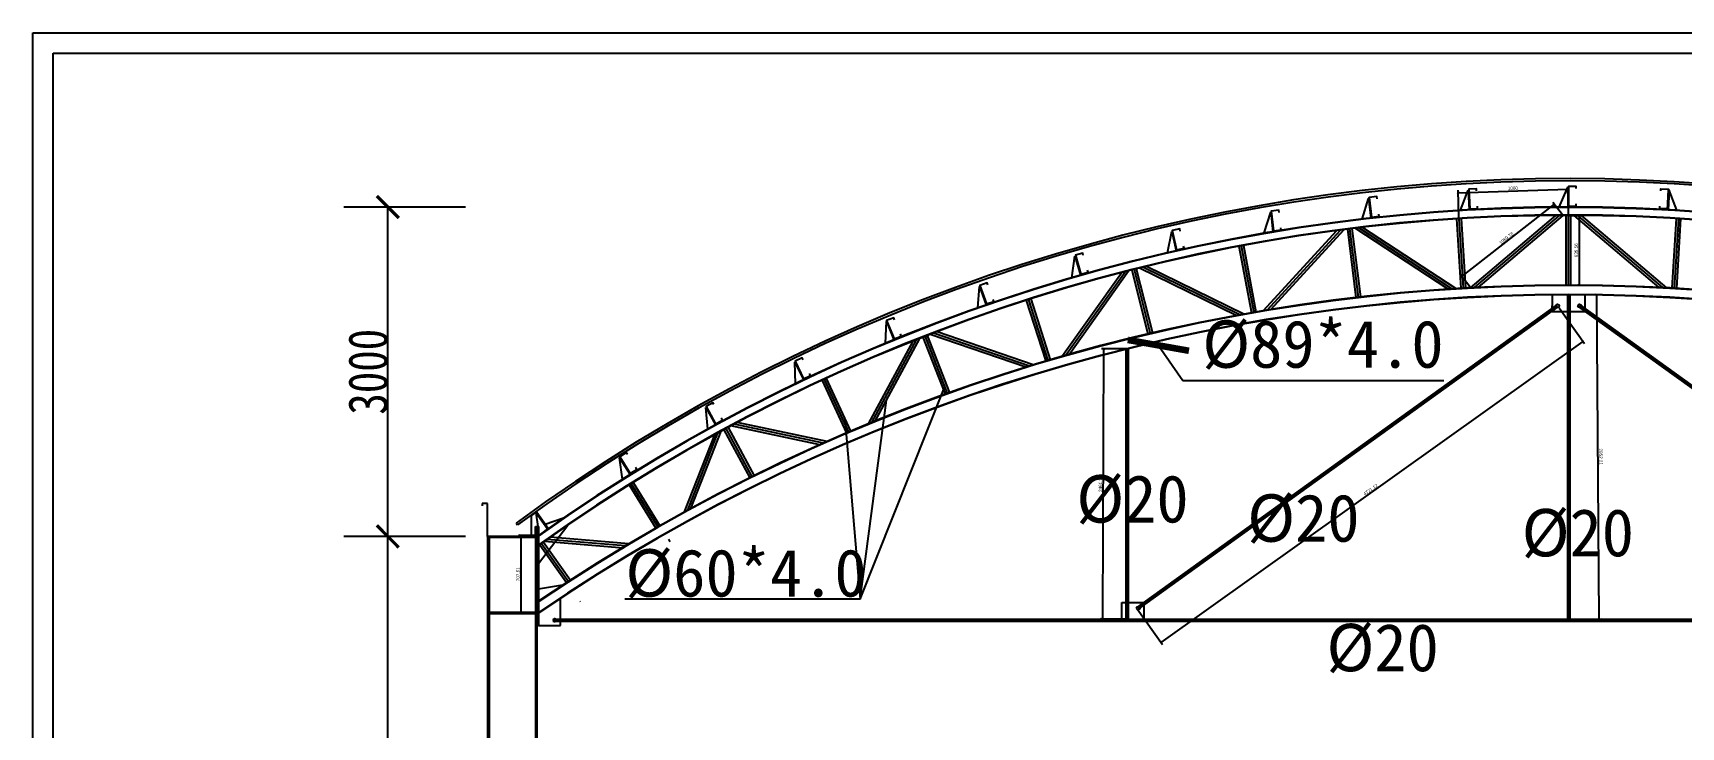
# Model space of a CAD drawing. Header units: millimetres. Extents: x 92079 to 624077, y -488988 to -181668.
# Drawn here: x 92079 to 107095, y -358439 to -352119 of the extents above; entities that cross this region are included whole.
import ezdxf

# ---------------------------------------------------------------- set-up
doc = ezdxf.new("R2010")
doc.units = ezdxf.units.MM
doc.header["$PDMODE"] = 1
doc.layers.add('PUB_TEXT', color=7, linetype='Continuous')
doc.layers.add('粗线', color=7, linetype='Continuous')
doc.styles.add('H1', font='')
doc.styles.get("Standard").update_dxf_attribs({"font": 'qlctxt.shx', "bigfont": 'qlchzt.shx'})
doc.styles.add('仿宋', font='', dxfattribs={"width": 0.8})
doc.styles.get('H1').set_extended_font_data('SimSun')
doc.styles.get('仿宋').set_extended_font_data('FangSong_GB2312')
doc.dimstyles.new('副本 ISO-25', dxfattribs={"dimtxt": 250, "dimasz": 400, "dimexe": 400, "dimexo": 200, "dimgap": 0.3, "dimtad": 1, "dimtoh": 1, "dimdec": 0, "dimtxsty": '仿宋', "dimblk": 'ARCHTICK', "dimcen": 25, "dimaunit": 1, "dimadec": 3, "dimazin": 0, "dimtfac": 1, "dimtdec": 0, "dimtmove": 0, "dimatfit": 3, "dimldrblk": 'ARCHTICK', "dimfxl": 1, "dimarcsym": 0})
doc.dimstyles.new('大样图Standard', dxfattribs={"dimscale": 120, "dimtxt": 0.25, "dimasz": 0.18, "dimexe": 0.18, "dimexo": 0.0625, "dimgap": 0.09, "dimtad": 1, "dimdsep": 46, "dimtxsty": 'Standard', "dimblk": 'ARCHTICK', "dimcen": 0.09, "dimadec": 0, "dimazin": 0, "dimtfac": 1, "dimtofl": 0, "dimtmove": 0, "dimatfit": 3, "dimfxl": 1, "dimtolj": 1, "dimtzin": 0, "dimarcsym": 0})

# ---------------------------------------------------------------- blocks, each defined once
blk = doc.blocks.new('_ArchTick')
at = {"color": 0, "linetype": 'ByBlock', "const_width": 0.15}
blk.add_lwpolyline([(-0.5, -0.5), (0.5, 0.5)], dxfattribs=at)
blk = doc.blocks.new('*D528')
at = {"layer": 'Defpoints', "color": 0}
for p in [(95312, -356704), (96221, -356704), (96221, -366704)]:
    blk.add_point(p, dxfattribs=at)
at = {"layer": '粗线', "color": 0, "lineweight": -2}
for p, q in [((96021, -356704), (94912, -356704)), ((95312, -366704), (95312, -356704)), ((96021, -366704), (94912, -366704))]:
    blk.add_line(p, q, dxfattribs=at)
at = {"layer": '粗线', "color": 0, "lineweight": -2, "xscale": 200, "yscale": 200, "zscale": 200}
for p, rotation in [((95312, -356704), 90), ((95312, -366704), 270)]:
    blk.add_blockref('_ArchTick', p, dxfattribs=dict(at, rotation=rotation))
at = {"layer": '粗线', "color": 0, "insert": (95133, -361704), "char_height": 359, "attachment_point": 5, "rotation": 90, "style": '仿宋'}
blk.add_mtext('10000', dxfattribs=at)
blk = doc.blocks.new('*D527')
at = {"layer": 'Defpoints', "color": 0}
for p in [(95312, -353704), (96221, -353704), (96221, -356704)]:
    blk.add_point(p, dxfattribs=at)
at = {"layer": '粗线', "color": 0, "lineweight": -2}
for p, q in [((96021, -353704), (94912, -353704)), ((95312, -356704), (95312, -353704)), ((96021, -356704), (94912, -356704))]:
    blk.add_line(p, q, dxfattribs=at)
at = {"layer": '粗线', "color": 0, "lineweight": -2, "xscale": 200, "yscale": 200, "zscale": 200}
for p, rotation in [((95312, -353704), 90), ((95312, -356704), 270)]:
    blk.add_blockref('_ArchTick', p, dxfattribs=dict(at, rotation=rotation))
at = {"layer": '粗线', "color": 0, "insert": (95133, -355204), "char_height": 359, "attachment_point": 5, "rotation": 90, "style": '仿宋'}
blk.add_mtext('3000', dxfattribs=at)
blk = doc.blocks.new('*D534')
at = {"layer": 'Defpoints', "color": 0}
for p in [(96685, -356694), (96524, -357402), (96685, -357402)]:
    blk.add_point(p, dxfattribs=at)
at = {"layer": '粗线', "color": 0, "lineweight": -2}
for p, q in [((96678, -356694), (96502, -356694)), ((96524, -356694), (96524, -357402)), ((96678, -357402), (96502, -357402))]:
    blk.add_line(p, q, dxfattribs=at)
at = {"layer": '粗线', "color": 0, "lineweight": -2, "xscale": 21.6, "yscale": 21.6, "zscale": 21.6}
for p, rotation in [((96524, -356694), 90), ((96524, -357402), 270)]:
    blk.add_blockref('_ArchTick', p, dxfattribs=dict(at, rotation=rotation))
at = {"layer": '粗线', "color": 0, "insert": (96498, -357048), "char_height": 30, "attachment_point": 5, "rotation": 90}
blk.add_mtext('\\A1;707.61', dxfattribs=at)
blk = doc.blocks.new('*D554')
at = {"layer": 'Defpoints', "color": 0}
for p in [(106071, -353780), (106071, -354416), (106166, -354416)]:
    blk.add_point(p, dxfattribs=at)
at = {"layer": '粗线', "color": 0, "lineweight": -2}
for p, q in [((106079, -353780), (106187, -353780)), ((106166, -353780), (106166, -354416)), ((106079, -354416), (106187, -354416))]:
    blk.add_line(p, q, dxfattribs=at)
at = {"layer": '粗线', "color": 0, "lineweight": -2, "xscale": 21.6, "yscale": 21.6, "zscale": 21.6}
for p, rotation in [((106166, -353780), 90), ((106166, -354416), 270)]:
    blk.add_blockref('_ArchTick', p, dxfattribs=dict(at, rotation=rotation))
at = {"layer": '粗线', "color": 0, "insert": (106140, -354098), "char_height": 30, "attachment_point": 5, "rotation": 90}
blk.add_mtext('\\A1;635.56', dxfattribs=at)
blk = doc.blocks.new('*D555')
at = {"layer": 'Defpoints', "color": 0}
for p in [(106064, -353543), (106071, -353780), (105072, -353811)]:
    blk.add_point(p, dxfattribs=at)
at = {"layer": '粗线', "color": 0, "lineweight": -2}
for p, q in [((105064, -353574), (106064, -353543)), ((105072, -353803), (105064, -353552)), ((106071, -353773), (106063, -353521))]:
    blk.add_line(p, q, dxfattribs=at)
at = {"layer": '粗线', "color": 0, "lineweight": -2, "xscale": 21.6, "yscale": 21.6, "zscale": 21.6}
for p, rotation in [((105064, -353574), 181.7740733850269), ((106064, -353543), 1.774073385026833)]:
    blk.add_blockref('_ArchTick', p, dxfattribs=dict(at, rotation=rotation))
at = {"layer": '粗线', "color": 0, "insert": (105563, -353533), "char_height": 30, "attachment_point": 5, "rotation": 1.7741}
blk.add_mtext('\\A1;1000', dxfattribs=at)
blk = doc.blocks.new('*D556')
at = {"layer": 'Defpoints', "color": 0}
for p in [(105941, -353679), (106020, -353780), (105178, -354439)]:
    blk.add_point(p, dxfattribs=at)
at = {"layer": '粗线', "color": 0, "lineweight": -2}
for p, q in [((105098, -354338), (105941, -353679)), ((106016, -353774), (105928, -353662)), ((105173, -354434), (105085, -354321))]:
    blk.add_line(p, q, dxfattribs=at)
at = {"layer": '粗线', "color": 0, "lineweight": -2, "xscale": 21.6, "yscale": 21.6, "zscale": 21.6}
for p, rotation in [((105941, -353679), 38.04866219376152), ((105098, -354338), 218.0486621937615)]:
    blk.add_blockref('_ArchTick', p, dxfattribs=dict(at, rotation=rotation))
at = {"layer": '粗线', "color": 0, "insert": (105504, -353988), "char_height": 30, "attachment_point": 5, "rotation": 38.0487}
blk.add_mtext('\\A1;1069.78', dxfattribs=at)
blk = doc.blocks.new('*D557')
at = {"layer": 'Defpoints', "color": 0}
for p in [(105980, -354616), (106203, -354929), (102135, -357356)]:
    blk.add_point(p, dxfattribs=at)
at = {"layer": '粗线', "color": 0, "lineweight": -2}
for p, q in [((105984, -354622), (106216, -354947)), ((102358, -357669), (106203, -354929)), ((102140, -357362), (102371, -357687))]:
    blk.add_line(p, q, dxfattribs=at)
at = {"layer": '粗线', "color": 0, "lineweight": -2, "xscale": 21.6, "yscale": 21.6, "zscale": 21.6}
for p, rotation in [((106203, -354929), 35.47554316676828), ((102358, -357669), 215.4755431667683)]:
    blk.add_blockref('_ArchTick', p, dxfattribs=dict(at, rotation=rotation))
at = {"layer": '粗线', "color": 0, "insert": (104266, -356278), "char_height": 30, "attachment_point": 5, "rotation": 35.4755}
blk.add_mtext('\\A1;4721.12', dxfattribs=at)
blk = doc.blocks.new('*D558')
at = {"layer": 'Defpoints', "color": 0}
for p in [(106061, -354504), (106329, -354502), (106081, -357456)]:
    blk.add_point(p, dxfattribs=at)
at = {"layer": '粗线', "color": 0, "lineweight": -2}
for p, q in [((106069, -354504), (106350, -354502)), ((106349, -357454), (106329, -354502)), ((106089, -357456), (106370, -357454))]:
    blk.add_line(p, q, dxfattribs=at)
at = {"layer": '粗线', "color": 0, "lineweight": -2, "xscale": 21.6, "yscale": 21.6, "zscale": 21.6}
for p, rotation in [((106329, -354502), 90.38815820913834), ((106349, -357454), 270.3881582091383)]:
    blk.add_blockref('_ArchTick', p, dxfattribs=dict(at, rotation=rotation))
at = {"layer": '粗线', "color": 0, "insert": (106365, -355978), "char_height": 30, "attachment_point": 5, "rotation": 270.3882}
blk.add_mtext('\\A1;2952.21', dxfattribs=at)
blk = doc.blocks.new('*D559')
at = {"layer": 'Defpoints', "color": 0}
for p in [(101836, -354994), (102060, -354995), (102050, -357456)]:
    blk.add_point(p, dxfattribs=at)
at = {"layer": '粗线', "color": 0, "lineweight": -2}
for p, q in [((102053, -354995), (101815, -354994)), ((101826, -357455), (101836, -354994)), ((102043, -357456), (101805, -357455))]:
    blk.add_line(p, q, dxfattribs=at)
at = {"layer": '粗线', "color": 0, "lineweight": -2, "xscale": 21.6, "yscale": 21.6, "zscale": 21.6}
for p, rotation in [((101836, -354994), 89.76721826401032), ((101826, -357455), 269.7672182640103)]:
    blk.add_blockref('_ArchTick', p, dxfattribs=dict(at, rotation=rotation))
at = {"layer": '粗线', "color": 0, "insert": (101805, -356224), "char_height": 30, "attachment_point": 5, "rotation": 89.7672}
blk.add_mtext('\\A1;2461.36', dxfattribs=at)

msp = doc.modelspace()

# ---------------------------------------------------------------- linework, layer by layer
for p, q in [((102556.145, -355283.054), (104935.037, -355283.054)), ((99615.248, -357275.416), (100384.89, -355346.091)), ((99615.248, -357275.416), (99855.458, -355463.373)), ((99475.065, -355629.305), (99615.248, -357275.416)), ((99615.248, -357275.416), (97473.234, -357275.416))]:
    msp.add_line(p, q)
at = {"layer": '粗线', "color": 7}
for p, q in [((104189.374, -353813.429), (104248.564, -353625.582)), ((104254.526, -353624.908), (104248.564, -353625.582)), ((104248.564, -353625.582), (104268.867, -353804.435)), ((104274.764, -353803.766), (104254.526, -353624.908)), ((105085.837, -353733.525), (105156.111, -353549.538)), ((105162.103, -353549.22), (105156.111, -353549.538)), ((105156.111, -353549.538), (105165.724, -353729.282)), ((105171.65, -353728.966), (105162.103, -353549.22)), ((105985.37, -353704.008), (106065.304, -353524.007)), ((106071.304, -353524.007), (106065.304, -353524.007)), ((106065.304, -353524.007), (106065.37, -353704.008)), ((106071.304, -353704.007), (106071.304, -353524.007)), ((106970.958, -353728.966), (106980.505, -353549.22)), ((106986.496, -353549.538), (106976.883, -353729.282)), ((106980.505, -353549.22), (106986.496, -353549.538)), ((107056.771, -353733.525), (106986.496, -353549.538)), ((103298.015, -353937.84), (103357.205, -353749.993)), ((103363.167, -353749.318), (103357.205, -353749.993)), ((103357.205, -353749.993), (103377.508, -353928.845)), ((103383.404, -353928.177), (103363.167, -353749.318)), ((105165.724, -353729.282), (105085.837, -353733.525)), ((105177.688, -354439.429), (105954.791, -353780.428)), ((105212.296, -354437.615), (105987.499, -353780.225)), ((105246.814, -354435.877), (106020.129, -353780.088)), ((106065.37, -353704.008), (105985.37, -353704.008)), ((106050.304, -353708.021), (106050.304, -353704.007)), ((106050.304, -354415.576), (106050.304, -353776.021)), ((106071.304, -353708.007), (106071.304, -353704.007)), ((106071.304, -354415.563), (106071.304, -353776.007)), ((106092.304, -353708.021), (106092.304, -353704.007)), ((106092.304, -354415.576), (106092.304, -353776.021)), ((106895.794, -354435.877), (106122.478, -353780.088)), ((106930.312, -354437.615), (106155.108, -353780.225)), ((106964.92, -354439.429), (106187.816, -353780.428)), ((106976.883, -353729.282), (107056.771, -353733.525)), ((102416.437, -354120.51), (102455.303, -353927.431)), ((102461.16, -353926.126), (102455.303, -353927.431)), ((102455.303, -353927.431), (102494.521, -354103.108)), ((102500.313, -354101.816), (102461.16, -353926.126)), ((103289.336, -354648.319), (103960.526, -353918.533)), ((103377.508, -353928.845), (103298.015, -353937.84)), ((103323.061, -354642.672), (103992.959, -353914.291)), ((103354.344, -354639.679), (104025.322, -353910.125)), ((104055.255, -353906.317), (104132.672, -354528.185)), ((104076.094, -353903.723), (104153.533, -354525.766)), ((104096.933, -353901.128), (104174.397, -354523.373)), ((104973.576, -354451.59), (104126.887, -353897.481)), ((105008.477, -354449.333), (104159.284, -353893.585)), ((104268.867, -353804.435), (104189.374, -353813.429)), ((105043.481, -354447.143), (104191.766, -353889.746)), ((105050.823, -353812.265), (105090.016, -354444.346)), ((105071.783, -353810.966), (105110.981, -354443.128)), ((105092.743, -353809.666), (105131.948, -354441.937)), ((107049.865, -353809.666), (107010.66, -354441.937)), ((107070.824, -353810.966), (107031.627, -354443.128)), ((107091.784, -353812.265), (107052.591, -354444.346)), ((103067.416, -354061.801), (103181.146, -354666.915)), ((103088.055, -354057.922), (103201.835, -354663.303)), ((103108.693, -354054.043), (103222.528, -354659.716)), ((101545.589, -354347.789), (101572.925, -354152.744)), ((101578.694, -354151.094), (101572.925, -354152.744)), ((101572.925, -354152.744), (101622.503, -354325.783)), ((101628.208, -354324.149), (101578.694, -354151.094)), ((102494.521, -354103.108), (102416.437, -354120.51)), ((101454.298, -355064.783), (101998.599, -354301.947)), ((101486.704, -355055.521), (102030.259, -354293.731)), ((101519.048, -355046.347), (102061.859, -354285.599)), ((101622.503, -354325.783), (101545.589, -354347.789)), ((102091.093, -354278.122), (102238.312, -354860.245)), ((102111.452, -354272.973), (102258.761, -354855.449)), ((102131.811, -354267.824), (102279.215, -354850.679)), ((103041.602, -354691.982), (102161.084, -354260.504)), ((103076.353, -354685.625), (102192.751, -354252.636)), ((103111.218, -354679.324), (102224.511, -354244.814)), ((100688.688, -354622.958), (100704.488, -354426.641)), ((100710.149, -354424.654), (100704.488, -354426.641)), ((100704.488, -354426.641), (100764.172, -354596.459)), ((100769.771, -354594.493), (100710.149, -354424.654)), ((101170.031, -354541.652), (101347.335, -355095.856)), ((106071.304, -354504.022), (105921.304, -354504.022)), ((105921.304, -354504.022), (105921.304, -354654.022)), ((106061.304, -354504.022), (106061.304, -357476.163)), ((106071.304, -354504.007), (106071.304, -354500.007)), ((106071.304, -354504.022), (106071.304, -357476.163)), ((106081.304, -354504.022), (106081.304, -357476.163)), ((106221.304, -354654.022), (106221.304, -354504.022)), ((100764.172, -354596.459), (100688.688, -354622.958)), ((101130.028, -354554.45), (101307.046, -355107.761)), ((101150.03, -354548.051), (101327.186, -355101.796)), ((102144.459, -357348.049), (105965.459, -354595.907)), ((102150.304, -357356.163), (105971.304, -354604.022)), ((102156.148, -357364.278), (105977.148, -354612.136)), ((105921.304, -354654.022), (105921.304, -354604.022)), ((105921.304, -354654.022), (106221.304, -354654.022)), ((109986.459, -357364.278), (106165.459, -354612.136)), ((109992.304, -357356.163), (106171.304, -354604.022)), ((109998.148, -357348.049), (106177.148, -354595.907)), ((106221.304, -354654.022), (106221.304, -354604.022)), ((99847.947, -354944.161), (99854.746, -354747.327)), ((99860.31, -354745.082), (99854.746, -354747.327)), ((99854.746, -354747.327), (99922.139, -354914.235)), ((99927.642, -354912.015), (99860.31, -354745.082)), ((101192.673, -355142.156), (100316.189, -354840.191)), ((99691.071, -355678.974), (100099.065, -354924.795)), ((99721.774, -355666.354), (100129.468, -354912.731)), ((99752.428, -355653.825), (100159.822, -354900.757)), ((99922.139, -354914.235), (99847.947, -354944.161)), ((100187.908, -354889.726), (100390.22, -355408.929)), ((100207.475, -354882.101), (100409.985, -355401.813)), ((100227.042, -354874.477), (100429.76, -355394.721)), ((101124.485, -355163.087), (100255.187, -354863.597)), ((101158.518, -355152.601), (100285.639, -354851.877)), ((99026.888, -355113.289), (99021.473, -355115.873)), ((99021.473, -355115.873), (99099.059, -355278.295)), ((99026.859, -355312.751), (99021.473, -355115.873)), ((99104.414, -355275.738), (99026.888, -355113.289)), ((102040.304, -357476.163), (102040.304, -354999.801)), ((102050.304, -357476.163), (102050.304, -354997.31)), ((102060.304, -357476.163), (102060.304, -354994.825)), ((99099.059, -355278.295), (99026.859, -355312.751)), ((99268.342, -355282.664), (99490.707, -355763.09)), ((99287.4, -355273.844), (99510.03, -355754.844)), ((99306.457, -355265.023), (99529.365, -355746.622)), ((98216.54, -355526.459), (98211.271, -355529.329)), ((98211.271, -355529.329), (98297.406, -355687.383)), ((98227.146, -355725.639), (98211.271, -355529.329)), ((98302.617, -355684.544), (98216.54, -355526.459)), ((98297.406, -355687.383), (98227.146, -355725.639)), ((98374.857, -355731.759), (98611.373, -356169.457)), ((98393.332, -355721.776), (98630.19, -356160.106)), ((98411.807, -355711.793), (98649.019, -356150.778)), ((99249.201, -355868.583), (98438.393, -355697.519)), ((99281.922, -355854.024), (98467.164, -355682.127)), ((99314.771, -355839.492), (98496.036, -355666.756)), ((98016.748, -356480.441), (98291.028, -355777.535)), ((98045.415, -356464.746), (98319.707, -355761.808)), ((98074.045, -356449.142), (98348.349, -355746.176)), ((97429.31, -355984.542), (97424.222, -355987.722)), ((97424.222, -355987.722), (97519.688, -356140.322)), ((97451.851, -356182.726), (97424.222, -355987.722)), ((97524.719, -356137.175), (97429.31, -355984.542)), ((97519.688, -356140.322), (97451.851, -356182.726)), ((97510.878, -356235.289), (97755.08, -356627.107)), ((97528.7, -356224.181), (97773.326, -356616.68)), ((97546.522, -356213.073), (97791.585, -356606.275)), ((96221.304, -356404.007), (96171.304, -356404.007)), ((96171.304, -356404.007), (96171.304, -356424.007)), ((96221.304, -356704.007), (96221.304, -356404.007)), ((96621.304, -356509.445), (96663.698, -356482.935)), ((96663.698, -356482.935), (96675.23, -356499.276)), ((96669.52, -356485.038), (96664.613, -356488.491)), ((96664.613, -356488.491), (96768.261, -356635.655)), ((96682.43, -356614.007), (96664.613, -356488.491)), ((96773.113, -356632.239), (96669.52, -356485.038)), ((96480.738, -356582.978), (96492.559, -356599.111)), ((96621.304, -356704.007), (96621.304, -356509.445)), ((96657.304, -356704.007), (96657.304, -356614.007)), ((96657.304, -356614.007), (96677.304, -356614.007)), ((96657.304, -356614.007), (96657.304, -357788.665)), ((96671.304, -356704.007), (96671.304, -356614.007)), ((96671.304, -356614.007), (96671.304, -357788.665)), ((96677.304, -356614.007), (96685.304, -356614.007)), ((96685.304, -356950.293), (96952.089, -356600.86)), ((96685.304, -356614.007), (96685.304, -357516.163)), ((96768.261, -356635.655), (96702.838, -356681.697)), ((96745.654, -356593.22), (96912.827, -356535.637)), ((96671.304, -356704.007), (96221.304, -356704.007)), ((96221.304, -356704.007), (96221.304, -366704.007)), ((96221.304, -356704.007), (96621.304, -356704.007)), ((96671.304, -356714.007), (96221.304, -356714.007)), ((96235.304, -356704.007), (96235.304, -366704.007)), ((96657.304, -356704.007), (96657.304, -366704.007)), ((96685.304, -356694.069), (96685.304, -357294.069)), ((96696.386, -356779.423), (96941.405, -357124.086)), ((96702.838, -356681.697), (96702.831, -356681.658)), ((96713.502, -356767.256), (96959.03, -357112.635)), ((96730.618, -356755.088), (96976.671, -357101.205)), ((97458.538, -356810.173), (96738.536, -356749.495)), ((97475.799, -356790.554), (96765.186, -356730.667)), ((97506.741, -356772.087), (96791.938, -356711.847)), ((97868.552, -356729.766), (97882.394, -356751.975)), ((96685.304, -357181.057), (96904.663, -357144.667)), ((96885.304, -357516.163), (96885.304, -357264.648)), ((97062.245, -357294.069), (97064.31, -357296.973)), ((102000.304, -357456.163), (102000.304, -357306.163)), ((102000.304, -357306.163), (102200.304, -357306.163)), ((102000.304, -357456.163), (102000.304, -357356.163)), ((102200.304, -357306.163), (102200.304, -357456.163)), ((102200.304, -357306.163), (102200.304, -357356.163)), ((102200.304, -357356.163), (102200.304, -357456.163)), ((96657.304, -357397.584), (96235.304, -357397.584)), ((96657.304, -357407.584), (96235.304, -357407.584)), ((96657.304, -357426.163), (96657.304, -357516.163)), ((96685.304, -357516.163), (96657.304, -357516.163)), ((96685.304, -357516.163), (96885.304, -357516.163)), ((96814.304, -357456.163), (115286.304, -357456.163)), ((96814.304, -357466.163), (115286.304, -357466.163)), ((96814.304, -357476.163), (115286.304, -357476.163)), ((96885.304, -357516.163), (96885.304, -357466.163)), ((102050.304, -357456.163), (102000.304, -357456.163)), ((96671.304, -357788.665), (96671.304, -366704.007))]:
    msp.add_line(p, q, dxfattribs=at)
for points in [[(92078.863, -352119.354), (119065.767, -352119.354), (119065.767, -370950.919), (92078.863, -370950.919)], [(92264.116, -352304.607), (118880.515, -352304.607), (118880.515, -370765.666), (92264.116, -370765.666)]]:
    msp.add_lwpolyline(points, close=True, dxfattribs=at)
for points in [[(104325.455, -353629.171), (104323.207, -353609.298), (104253.651, -353617.168), (104273.888, -353796.027), (104343.444, -353788.157), (104341.196, -353768.283)], [(105232.652, -353557.701), (105231.591, -353537.729), (105161.69, -353541.442), (105171.237, -353721.188), (105241.138, -353717.476), (105240.078, -353697.504)], [(106141.304, -353536.218), (106141.304, -353516.218), (106071.304, -353516.218), (106071.304, -353696.218), (106141.304, -353696.218), (106141.304, -353676.218)], [(106909.956, -353557.701), (106911.016, -353537.729), (106980.918, -353541.442), (106971.371, -353721.188), (106901.469, -353717.476), (106902.53, -353697.504)], [(103434.096, -353753.582), (103431.847, -353733.709), (103362.291, -353741.579), (103382.528, -353920.438), (103452.085, -353912.567), (103449.836, -353892.694)], [(102532.14, -353922.818), (102527.789, -353903.297), (102459.465, -353918.524), (102498.619, -354094.214), (102566.943, -354078.987), (102562.592, -354059.466)], [(101649.352, -354143.578), (101643.851, -354124.35), (101576.551, -354143.605), (101626.065, -354316.661), (101693.365, -354297.406), (101687.863, -354278.177)], [(100780.243, -354412.989), (100773.618, -354394.118), (100707.569, -354417.304), (100767.191, -354587.143), (100833.239, -354563.957), (100826.615, -354545.086)], [(99929.796, -354730.222), (99922.315, -354711.674), (99857.396, -354737.859), (99924.729, -354904.791), (99989.647, -354878.606), (99982.165, -354860.058)], [(99095.322, -355094.16), (99086.708, -355076.11), (99023.533, -355106.259), (99101.059, -355268.708), (99164.234, -355238.559), (99155.62, -355220.51)], [(98283.857, -355503.709), (98274.293, -355486.144), (98212.816, -355519.619), (98298.893, -355677.703), (98360.37, -355644.229), (98350.806, -355626.664)], [(97495.14, -355957.793), (97484.539, -355940.833), (97425.181, -355977.937), (97520.591, -356130.571), (97579.948, -356093.467), (97569.347, -356076.507)]]:
    msp.add_lwpolyline(points, dxfattribs=at)
for centre in [(105971.304, -354604.022), (106171.304, -354604.022), (102150.304, -357356.163), (96835.304, -357466.163)]:
    msp.add_circle(centre, 15, dxfattribs=at)
for centre, radius, start, end in [((106071.304, -369672.125), 16226.667, 53.6758019, 126.2306542), ((106071.304, -369672.125), 16226.667, 53.6758019, 126.2306542), ((106071.304, -369672.125), 16206.667, 53.6758019, 126.2306542), ((106071.304, -369930.674), 16154.667, 54.4683571, 125.5316429), ((106071.304, -369930.674), 16226.667, 54.6597674, 125.3402326), ((106071.304, -369930.674), 16150.667, 54.4683571, 125.5316429), ((106071.304, -369930.674), 16222.667, 54.6597674, 125.3402326), ((106071.304, -371157.372), 16656.809, 55.6928844, 124.3071156), ((106071.304, -371157.372), 16741.809, 55.9004583, 124.0995417), ((106071.304, -371157.372), 16652.809, 55.6928844, 124.3071156), ((106071.304, -371157.372), 16737.809, 55.9004583, 124.0995417)]:
    msp.add_arc(centre, radius, start, end, dxfattribs=at)

# ---------------------------------------------------------------- texts
at = {"layer": 'PUB_TEXT', "style": 'H1'}
for s, p in [('%%C89*4.0', (102732.773, -355167.598)), ('%%C20', (101585.123, -356576.987)), ('%%C20', (103142.403, -356751.737)), ('%%C20', (105642.838, -356884.93)), ('%%C60*4.0', (97476.049, -357251.652)), ('%%C20', (103864.372, -357931.158))]:
    msp.add_text(s, height=432, dxfattribs=at).set_placement(p)

# ---------------------------------------------------------------- dimensions: what is measured, and where the dimension line sits
at = {"layer": '粗线', "color": 7}
for p1, p2, picture, middle in [((96221.304, -356704.007), (96221.304, -353704.007), '*D527', (95132.608, -355204.007)), ((96221.304, -366704.007), (96221.304, -356704.007), '*D528', (95132.608, -361704.007))]:
    dim = msp.add_aligned_dim(p1=p1, p2=p2, distance=908.895, dimstyle='副本 ISO-25', override={"dimtxt": 359, "dimasz": 200}, dxfattribs=at)
    dim.commit()
    dim.dimension.update_dxf_attribs({"geometry": picture, "text_midpoint": middle})
for p1, p2, distance, picture, middle in [((105071.783, -353810.966), (106071.304, -353780.007), 237.293, '*D555', (105563.399, -353532.52)), ((105177.688, -354439.429), (106020.129, -353780.088), 128.515, '*D556', (105503.799, -353988.238)), ((106071.304, -353780.007), (106071.304, -354415.563), 94.566, '*D554', (106140.07, -354097.785)), ((106081.304, -357456.163), (106061.304, -354504.022), -267.444, '*D558', (106364.541, -355978.106)), ((102135.304, -357356.163), (105980.009, -354616.237), -384.429, '*D557', (104265.789, -356278.255)), ((102050.304, -357456.163), (102060.304, -354994.825), 224.192, '*D559', (101805.314, -356224.479)), ((96685.304, -356694.069), (96685.304, -357401.68), -161.382, '*D534', (96498.122, -357047.875))]:
    dim = msp.add_aligned_dim(p1=p1, p2=p2, distance=distance, dimstyle='大样图Standard', dxfattribs=at)
    dim.commit()
    dim.dimension.update_dxf_attribs({"geometry": picture, "text_midpoint": middle})

# ---------------------------------------------------------------- leaders
msp.add_leader([(102333.169, -354963.764), (102556.145, -355283.054)], dimstyle='副本 ISO-25', override={"dimgap": 0.3, "dimtad": 0}, dxfattribs=at)

doc.saveas('drawing.dxf')
